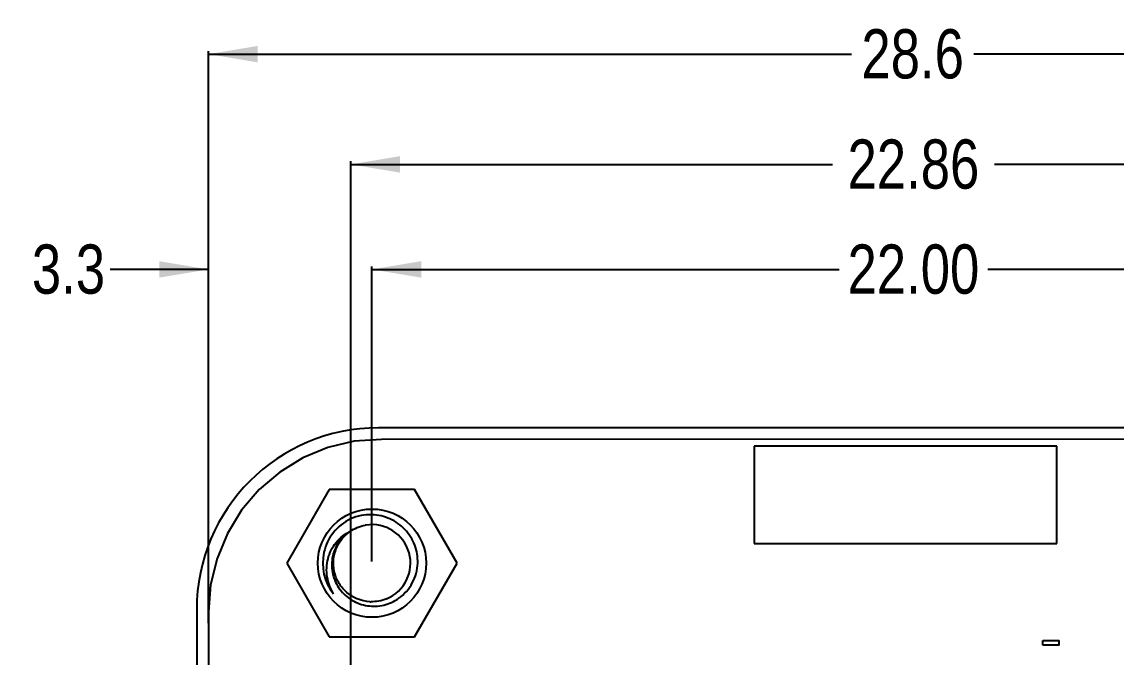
# Model space of a CAD drawing. Header units: millimetres. Extents: x 10 to 132, y -13 to 46.
# Drawn here: x 89.56 to 111.79, y 29.55 to 42.46 of the extents above; entities that cross this region are included whole.
import ezdxf

# ---------------------------------------------------------------- set-up
doc = ezdxf.new("R2010")
doc.units = ezdxf.units.MM
doc.header["$LTSCALE"] = 1.21
doc.header["$MEASUREMENT"] = 0
doc.header["$PDMODE"] = 3
doc.header["$PDSIZE"] = 0.3125
doc.layers.get('0').update_dxf_attribs({"linetype": 'CONTINUOUS'})
doc.layers.get('DEFPOINTS').update_dxf_attribs({"linetype": 'CONTINUOUS'})
doc.layers.add('Dim', color=3, linetype='CONTINUOUS', lineweight=25)
doc.styles.get("Standard").update_dxf_attribs({"font": 'txt', "width": 0.8})
doc.dimstyles.get("Standard").update_dxf_attribs({"dimtxt": 0.15625, "dimasz": 0.1875, "dimexe": 0.125, "dimexo": 0.0625, "dimgap": 0.09, "dimtad": 0, "dimtih": 1, "dimtoh": 1, "dimzin": 4, "dimdsep": 46, "dimtxsty": 'Standard', "dimblk": '_FILLED', "dimblk1": '_FILLED', "dimblk2": '_FILLED', "dimcen": 0.09, "dimazin": 1, "dimtp": 0.01, "dimtm": 0.01, "dimtfac": 1, "dimtofl": 0, "dimtmove": 0, "dimatfit": 3, "dimldrblk": '_FILLED', "dimfxl": 1, "dimtolj": 1, "dimtzin": 4, "dimarcsym": 0})

# ---------------------------------------------------------------- blocks, each defined once
blk = doc.blocks.new('_FILLED')
at = {"color": 0, "linetype": 'ByBlock'}
blk.add_solid([(0, 0), (-1, 0.167), (-1, -0.167)], dxfattribs=at)
blk = doc.blocks.new('*D26')
at = {"color": 0, "linetype": 'ByBlock', "lineweight": -2}
for p, q in [((96.673, 31.488), (96.673, 37.488)), ((96.673, 37.426), (106.162, 37.426)), ((118.673, 37.426), (109.185, 37.426)), ((118.673, 31.488), (118.673, 37.488))]:
    blk.add_line(p, q, dxfattribs=at)
at = {"layer": 'DEFPOINTS', "color": 0, "linetype": 'ByBlock'}
for p in [(96.673, 31.457), (118.673, 31.457)]:
    blk.add_point(p, dxfattribs=at)
at = {"color": 0, "linetype": 'ByBlock', "lineweight": -2, "rotation": 180}
blk.add_blockref('_FILLED', (96.673, 37.426), dxfattribs=at)
at = {"color": 0, "linetype": 'ByBlock', "lineweight": -2}
blk.add_blockref('_FILLED', (118.673, 37.426), dxfattribs=at)
at = {"color": 0, "linetype": 'ByBlock', "lineweight": -2, "insert": (107.673, 37.426), "char_height": 1, "attachment_point": 5}
blk.add_mtext('\\A1;22.00', dxfattribs=at)
blk = doc.blocks.new('*D42')
at = {"color": 0, "linetype": 'ByBlock', "lineweight": -2}
for p, q in [((93.353, 30.239), (93.353, 41.862)), ((93.353, 41.8), (106.413, 41.8)), ((121.964, 41.8), (108.903, 41.8)), ((121.964, 30.5), (121.964, 41.862))]:
    blk.add_line(p, q, dxfattribs=at)
at = {"layer": 'DEFPOINTS', "color": 0, "linetype": 'ByBlock'}
for p in [(121.964, 30.468), (93.353, 30.207)]:
    blk.add_point(p, dxfattribs=at)
at = {"color": 0, "linetype": 'ByBlock', "lineweight": -2, "rotation": 180}
blk.add_blockref('_FILLED', (93.353, 41.8), dxfattribs=at)
at = {"color": 0, "linetype": 'ByBlock', "lineweight": -2}
blk.add_blockref('_FILLED', (121.964, 41.8), dxfattribs=at)
at = {"color": 0, "linetype": 'ByBlock', "lineweight": -2, "insert": (107.658, 41.8), "char_height": 1, "attachment_point": 5}
blk.add_mtext('\\A1;28.6', dxfattribs=at)
blk = doc.blocks.new('*D40')
at = {"color": 0, "linetype": 'ByBlock', "lineweight": -2}
for p, q in [((93.353, 37.426), (91.353, 37.426)), ((93.353, 30.5), (93.353, 37.488)), ((96.673, 31.519), (96.673, 37.488)), ((96.673, 37.426), (98.673, 37.426))]:
    blk.add_line(p, q, dxfattribs=at)
at = {"layer": 'DEFPOINTS', "color": 0, "linetype": 'ByBlock'}
for p in [(96.673, 31.488), (93.353, 30.468)]:
    blk.add_point(p, dxfattribs=at)
at = {"color": 0, "linetype": 'ByBlock', "lineweight": -2}
blk.add_blockref('_FILLED', (93.353, 37.426), dxfattribs=at)
at = {"color": 0, "linetype": 'ByBlock', "lineweight": -2, "rotation": 180}
blk.add_blockref('_FILLED', (96.673, 37.426), dxfattribs=at)
at = {"color": 0, "linetype": 'ByBlock', "lineweight": -2, "insert": (90.508, 37.426), "char_height": 1, "attachment_point": 5}
blk.add_mtext('\\A1;3.3', dxfattribs=at)
blk = doc.blocks.new('*D41')
at = {"color": 0, "linetype": 'ByBlock', "lineweight": -2}
for p, q in [((96.243, 28.038), (96.243, 39.623)), ((119.103, 27.95), (119.103, 39.623)), ((96.243, 39.56), (106.028, 39.56)), ((119.103, 39.56), (109.318, 39.56))]:
    blk.add_line(p, q, dxfattribs=at)
at = {"layer": 'DEFPOINTS', "color": 0, "linetype": 'ByBlock'}
for p in [(96.243, 28.007), (119.103, 27.919)]:
    blk.add_point(p, dxfattribs=at)
at = {"color": 0, "linetype": 'ByBlock', "lineweight": -2, "rotation": 180}
blk.add_blockref('_FILLED', (96.243, 39.56), dxfattribs=at)
at = {"color": 0, "linetype": 'ByBlock', "lineweight": -2}
blk.add_blockref('_FILLED', (119.103, 39.56), dxfattribs=at)
at = {"color": 0, "linetype": 'ByBlock', "lineweight": -2, "insert": (107.673, 39.56), "char_height": 1, "attachment_point": 5}
blk.add_mtext('\\A1;22.86', dxfattribs=at)

msp = doc.modelspace()

# ---------------------------------------------------------------- linework, layer by layer
at = {"color": 7, "linetype": 'Continuous'}
for p, q in [((118.543, 34.207), (96.803, 34.207)), ((95.779, 33.807), (95.27, 33.597)), ((96.314, 33.936), (95.779, 33.807)), ((96.864, 33.968), (96.314, 33.936)), ((118.464, 33.979), (96.864, 33.968)), ((104.438, 33.835), (104.438, 31.854)), ((110.584, 33.835), (104.438, 33.835)), ((110.584, 31.854), (110.584, 33.835)), ((95.27, 33.597), (94.8, 33.309)), ((94.8, 33.309), (94.381, 32.951)), ((94.381, 32.951), (94.023, 32.532)), ((95.807, 32.957), (94.941, 31.457)), ((97.539, 32.957), (95.807, 32.957)), ((98.406, 31.457), (97.539, 32.957)), ((94.023, 32.532), (93.736, 32.062)), ((93.736, 32.062), (93.525, 31.553)), ((104.438, 31.854), (110.584, 31.854)), ((93.525, 31.553), (93.396, 31.018)), ((94.941, 31.457), (95.807, 29.957)), ((97.539, 29.957), (98.406, 31.457)), ((93.396, 31.018), (93.353, 30.468)), ((93.113, 30.517), (93.113, -6.103)), ((93.353, 30.468), (93.364, 0.676)), ((95.807, 29.957), (97.539, 29.957)), ((110.304, 29.788), (110.304, 29.888)), ((110.304, 29.888), (110.634, 29.888)), ((110.634, 29.788), (110.634, 29.888)), ((110.634, 29.788), (110.304, 29.788))]:
    msp.add_line(p, q, dxfattribs=at)
msp.add_circle((96.673, 31.457), 1.1, dxfattribs=at)
for centre, radius, start, end in [((96.803, 30.517), 3.69, 90, 180), ((96.673, 31.457), 1, 115.7143, 218.5714), ((96.673, 31.457), 0.783, 292.3665, 98.8389), ((96.673, 31.459), 0.782, 98.8359, 100.2694), ((96.673, 31.454), 0.781, 266.7552, 268.1892)]:
    msp.add_arc(centre, radius, start, end, dxfattribs=at)
for points, knots in [([(96.673, 32.441), (96.599, 32.443), (96.45, 32.432), (96.307, 32.387), (96.24, 32.358)], [0, 0, 0, 0, 0.499989, 1, 1, 1, 1]), ([(97.602, 31.457), (97.605, 31.519), (97.597, 31.645), (97.547, 31.827), (97.463, 31.996), (97.347, 32.145), (97.204, 32.269), (97.04, 32.362), (96.861, 32.422), (96.736, 32.439), (96.673, 32.441)], [0, 0, 0, 0, 0.124992, 0.249982, 0.374979, 0.499974, 0.624977, 0.749984, 0.874986, 1, 1, 1, 1]), ([(95.892, 30.833), (95.86, 30.886), (95.806, 30.998), (95.759, 31.178), (95.747, 31.364), (95.774, 31.548), (95.838, 31.723), (95.937, 31.88), (96.069, 32.012), (96.175, 32.077), (96.23, 32.103)], [0, 0, 0, 0, 0.125281, 0.250495, 0.375643, 0.500713, 0.625695, 0.750582, 0.875348, 1, 1, 1, 1]), ([(96.23, 32.103), (96.183, 32.073), (96.094, 32.004), (95.986, 31.875), (95.908, 31.725), (95.862, 31.563), (95.85, 31.395), (95.872, 31.228), (95.928, 31.069), (96.014, 30.924), (96.128, 30.8), (96.263, 30.7), (96.416, 30.628), (96.579, 30.587), (96.747, 30.578), (96.914, 30.602), (97.073, 30.656), (97.171, 30.712), (97.217, 30.744)], [0, 0, 0, 0, 0.062483, 0.124965, 0.187453, 0.249942, 0.312434, 0.374929, 0.437427, 0.499926, 0.562428, 0.624933, 0.687439, 0.749947, 0.812458, 0.87497, 0.937484, 1, 1, 1, 1]), ([(96.629, 30.674), (96.55, 30.679), (96.391, 30.713), (96.18, 30.832), (96.015, 31.01), (95.911, 31.229), (95.878, 31.469), (95.918, 31.708), (96.029, 31.924), (96.143, 32.039), (96.207, 32.086)], [0, 0, 0, 0, 0.125, 0.25, 0.375, 0.5, 0.625, 0.75, 0.875, 1, 1, 1, 1]), ([(96.23, 32.103), (96.276, 32.134), (96.373, 32.187), (96.48, 32.218), (96.534, 32.228)], [0, 0, 0, 0, 0.499978, 1, 1, 1, 1]), ([(97.217, 30.744), (97.274, 30.784), (97.379, 30.878), (97.5, 31.051), (97.578, 31.247), (97.599, 31.387), (97.602, 31.457)], [0, 0, 0, 0, 0.249982, 0.499979, 0.749972, 1, 1, 1, 1]), ([(96.972, 30.732), (96.921, 30.711), (96.814, 30.68), (96.704, 30.672), (96.649, 30.674)], [0, 0, 0, 0, 0.5, 1, 1, 1, 1])]:
    msp.add_open_spline(points, degree=3, knots=knots, dxfattribs=at)

# ---------------------------------------------------------------- dimensions: what is measured, and where the dimension line sits
at = {"layer": 'Dim'}
for base, p1, p2, override, picture, middle in [((93.353, 41.8), (121.964, 30.468), (93.353, 30.207), {"dimscale": 0.5, "dimtxt": 2, "dimasz": 2, "dimtih": 0, "dimtoh": 0, "dimdec": 1, "dimzin": 0, "dimcen": 0.198, "dimadec": 0, "dimazin": 0, "dimtp": 0, "dimtm": 0, "dimtdec": 4, "dimtzin": 0}, '*D42', (107.658, 41.8)), ((119.103, 39.56), (96.243, 28.007), (119.103, 27.919), {"dimscale": 0.5, "dimtxt": 2, "dimasz": 2, "dimtih": 0, "dimtoh": 0, "dimzin": 0, "dimcen": 0.198, "dimadec": 0, "dimazin": 0, "dimtp": 0, "dimtm": 0, "dimtdec": 4, "dimtzin": 0}, '*D41', (107.673, 39.56)), ((93.353, 37.426), (96.673, 31.488), (93.353, 30.468), {"dimscale": 0.5, "dimtxt": 2, "dimasz": 2, "dimtih": 0, "dimtoh": 0, "dimdec": 1, "dimzin": 0, "dimcen": 0.198, "dimadec": 0, "dimazin": 0, "dimtp": 0, "dimtm": 0, "dimtdec": 4, "dimtzin": 0}, '*D40', (90.508, 37.426)), ((118.673, 37.426), (96.673, 31.457), (118.673, 31.457), {"dimscale": 0.5, "dimtxt": 2, "dimasz": 2, "dimtih": 0, "dimtoh": 0, "dimzin": 0, "dimcen": 0.198, "dimadec": 0, "dimazin": 0, "dimtp": 0, "dimtm": 0, "dimtdec": 4, "dimtzin": 0}, '*D26', (107.673, 37.426))]:
    dim = msp.add_linear_dim(base=base, p1=p1, p2=p2, dimstyle='Standard', override=override, dxfattribs=at)
    dim.commit()
    dim.dimension.update_dxf_attribs({"geometry": picture, "text_midpoint": middle})

doc.saveas('drawing.dxf')
